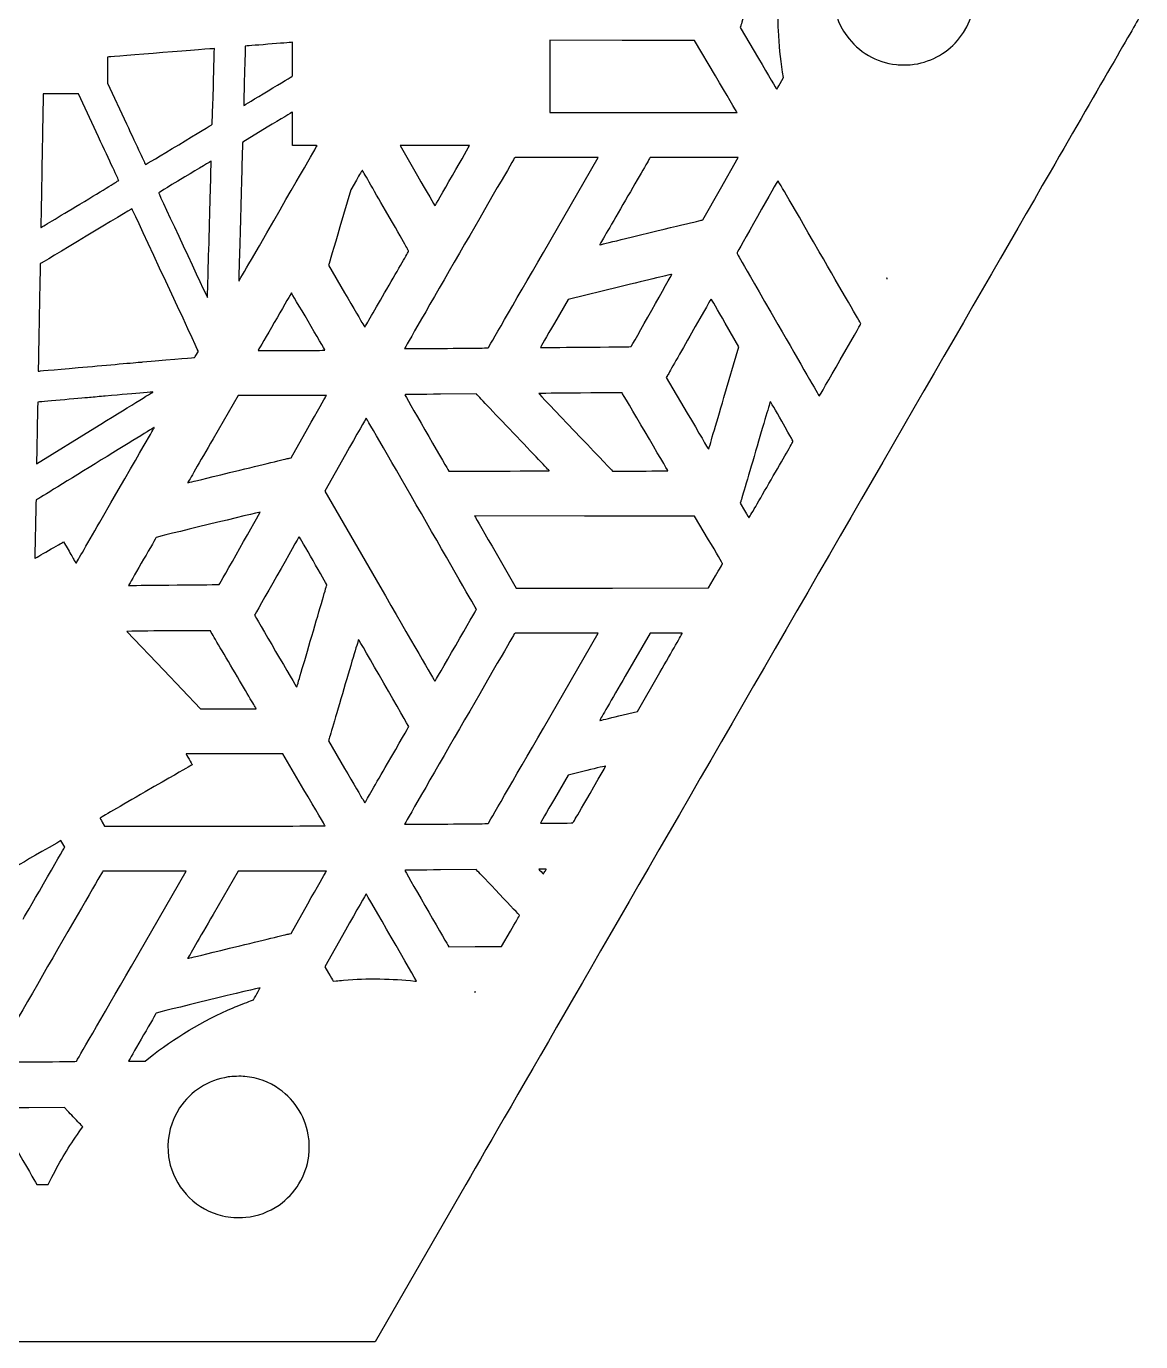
# Model space of a CAD drawing. Extents: x 18 to 192, y 74 to 223.
# Drawn here: x 128.6 to 191.6, y 73.5 to 147.9 of the extents above; entities that cross this region are included whole.
import ezdxf

# ---------------------------------------------------------------- set-up
doc = ezdxf.new("R2010")
doc.units = 0
doc.layers.add('Layer_1', color=7, linetype='CONTINUOUS')

msp = doc.modelspace()

# ---------------------------------------------------------------- linework, layer by layer
at = {"layer": 'Layer_1', "color": 7}
for points in [[(168.94893, 147.85717), (168.92723, 147.79947), (169.95447, 146.05446)], [(143.62803, 146.0126), (143.62803, 146.96439), (143.55393, 146.95639)], [(167.52837, 145.07147), (166.352, 147.06819), (162.25726, 147.07219), (158.16252, 147.07619), (158.16252, 145.03711), (158.16252, 142.99803), (163.45455, 142.99803), (168.74657, 142.99803), (168.72567, 143.03594)], [(133.24583, 146.13629), (133.15763, 146.12729), (133.15763, 145.3942), (133.15763, 144.66111), (134.232, 142.35474)], [(171.18449, 144.63815), (171.37242, 144.96563), (171.32262, 145.28313)], [(132.65964, 141.61079), (131.52795, 144.04143), (130.5311, 144.04143), (129.53426, 144.04143), (129.52526, 143.68512)], [(142.23811, 144.21773), (142.23813, 144.21742)], [(142.19401, 142.16141), (140.80676, 141.32646), (140.79976, 141.26926)], [(144.32102, 141.13454), (143.62807, 141.13454), (143.62807, 142.07444)], [(137.18636, 141.17654), (137.18635, 141.17683)], [(151.66018, 141.13111), (149.69703, 141.12711), (150.68029, 139.4235)], [(157.79997, 135.08786), (160.89613, 140.45008), (158.54562, 140.45408)], [(166.75408, 136.91055), (166.81548, 136.92245), (167.81396, 138.6863), (168.81244, 140.45016), (166.32808, 140.45416)], [(147.23319, 139.17633), (146.90922, 138.61569), (146.29938, 136.54135)], [(152.65846, 139.43183), (152.65846, 139.4322)], [(131.5999, 137.81653), (131.60012, 137.81653)], [(162.19467, 135.8092), (162.19465, 135.80845)], [(141.30044, 134.69277), (141.30069, 134.6928)], [(145.66857, 134.41331), (145.64757, 134.35961), (146.55881, 132.8117)], [(162.12871, 133.14247), (159.20163, 132.43228), (158.42102, 131.08037)], [(177.24043, 133.63064), (177.24053, 133.63094)], [(168.0044, 126.88267), (168.84762, 129.75443), (168.07495, 131.09484)], [(141.72578, 129.63137), (141.67908, 129.54927), (143.5723, 129.54927)], [(153.54592, 129.67485), (153.54592, 129.67466)], [(132.0357, 128.62541), (132.03579, 128.62498)], [(129.24946, 128.50017), (129.24878, 128.37538), (129.31578, 128.38438)], [(164.81149, 128.12282), (164.75059, 128.01254), (165.9319, 126.00467)], [(135.73499, 127.20147), (135.73553, 127.2015)], [(145.48803, 126.92713), (145.53473, 127.00933), (143.0412, 127.00533), (140.54766, 127.00133), (139.13775, 124.56011)], [(154.03255, 127.06096), (154.00675, 127.09126), (151.9916, 127.07316)], [(129.15853, 123.51454), (129.14953, 123.14519), (132.44357, 125.17231)], [(143.45934, 123.46621), (143.53754, 123.48231), (144.48943, 125.1636)], [(146.61433, 123.66029), (145.44953, 121.60248), (148.55661, 116.22058)], [(140.65061, 122.78687), (140.65063, 122.78776)], [(152.40086, 122.81507), (152.44956, 122.73397), (155.2931, 122.73397)], [(158.13194, 122.74737), (158.13194, 122.74723)], [(161.64837, 122.80074), (161.71637, 122.73374), (163.27671, 122.73374)], [(164.83703, 122.74694), (164.83707, 122.74704)], [(168.94902, 120.9757), (168.92732, 120.9182), (169.17171, 120.50081)], [(167.13965, 118.84833), (166.35189, 120.18651), (160.13231, 120.19051), (153.91272, 120.19451), (153.95572, 120.12041)], [(130.64398, 118.7039), (130.68598, 118.7256), (130.93627, 118.29189)], [(155.13164, 118.08188), (156.26458, 116.11745), (161.70196, 116.12045), (167.13933, 116.12345), (167.53337, 116.80447)], [(134.40014, 116.35184), (134.35434, 116.27074), (134.54972, 116.27074)], [(134.54631, 113.67671), (134.26283, 113.66771), (136.34438, 111.48402), (138.42594, 109.30032), (139.99805, 109.30032), (141.57015, 109.30032), (141.54236, 109.34572)], [(157.80005, 108.20645), (160.8963, 113.56867), (158.54571, 113.57267)], [(164.74403, 113.57212), (163.83042, 113.56812), (162.42827, 111.14101)], [(162.07432, 108.89785), (163.11451, 109.14995), (164.38149, 111.34414)], [(162.0743, 108.89757), (162.07432, 108.89785)], [(145.67327, 107.54545), (145.64787, 107.47735), (146.55895, 105.92973)], [(144.2655, 104.72084), (143.06896, 106.75284), (140.3358, 106.75684)], [(160.25911, 105.80754), (159.20187, 105.55079), (158.42114, 104.19872)], [(147.58962, 104.1796), (147.70922, 103.97709), (147.74842, 104.04559)], [(132.86438, 102.89055), (132.99238, 102.6683), (139.22745, 102.6683)], [(145.46229, 102.6789), (145.46229, 102.67825)], [(159.45369, 102.84505), (159.45369, 102.84488)], [(130.71988, 101.43411), (130.74448, 101.48091), (130.63832, 101.66391), (130.53217, 101.84692), (130.2958, 101.71055)], [(134.51714, 94.75839), (137.61348, 100.12061), (135.26262, 100.12461)], [(145.48804, 100.04551), (145.53474, 100.12771), (143.04128, 100.12371), (140.5478, 100.11971), (139.13786, 97.67848)], [(154.10558, 100.10123), (154.00678, 100.20755), (151.9915, 100.19025)], [(157.88595, 100.09311), (157.88602, 100.09335)], [(143.45935, 96.58458), (143.53755, 96.60068), (144.48944, 98.28197)], [(146.61437, 96.77813), (145.44943, 94.72003), (145.6623, 94.35102)], [(152.40093, 95.9332), (152.44963, 95.852), (153.9454, 95.856), (155.44118, 95.86), (155.9432, 96.72702)], [(140.65061, 95.90517), (140.65064, 95.90612)], [(145.90109, 93.93898), (145.92699, 93.89598), (146.0934, 93.91388)], [(146.50675, 93.95328), (146.50675, 93.95357)], [(129.58043, 89.34886), (129.58043, 89.34808)], [(134.40013, 89.47021), (134.35443, 89.38911), (134.82498, 89.38926), (135.29552, 89.38942), (135.50013, 89.55313), (135.50007, 89.55312)], [(130.80447, 86.68479), (130.73027, 86.76699), (128.70899, 86.74979)], [(129.08937, 82.54876), (129.16587, 82.41823), (129.4885, 82.41823), (129.81113, 82.41823), (130.02185, 82.83094)], [(153.41935, 82.41423), (148.29179, 73.52829), (105.00557, 73.52772), (61.719345, 73.52716), (56.577075, 82.4348), (56.577075, 82.43581)]]:
    msp.add_lwpolyline(points, dxfattribs=at)
for points in [[(178.76495, 145.71921)], [(171.18451, 144.63814)], [(138.92284, 136.3981)], [(148.95279, 133.01357)], [(145.45748, 129.57017)], [(160.4344, 129.7345)], [(174.58126, 129.01153)], [(168.00442, 126.88262)], [(170.67004, 122.23588)], [(132.88257, 120.1089)], [(137.10828, 116.29224)], [(144.71463, 113.40526)], [(152.84704, 112.87699)], [(148.98869, 106.19444)], [(153.55281, 102.79304)], [(129.54514, 99.39584)], [(153.96252, 93.29085)], [(140.97526, 80.55693)]]:
    msp.add_lwpolyline(points, close=True, dxfattribs=at)
for points in [[(181.32799, 147.2093), (182.58827, 148.82184), (182.43313, 151.12005), (180.96819, 152.53914)], [(169.79722, 150.72943), (169.34262, 149.18141), (168.9609, 147.8889), (168.94893, 147.85717)], [(171.08691, 147.63263), (171.06841, 148.03258), (171.07791, 149.36489), (171.10131, 149.70697)], [(174.19033, 149.67169), (174.19133, 148.80714), (174.44726, 148.01827), (174.95179, 147.32219)], [(191.56352, 148.50144), (191.56352, 148.49544), (189.25768, 144.49625), (186.43943, 139.61526)], [(171.32262, 145.28313), (171.197, 146.08461), (171.12559, 146.79636), (171.08691, 147.63263)], [(174.95179, 147.32219), (175.60581, 146.41987), (176.61028, 145.83779), (177.75266, 145.69911)], [(178.76495, 145.71917), (179.80325, 145.88388), (180.69923, 146.40481), (181.32799, 147.2093)], [(139.20493, 146.60618), (139.20193, 146.60918), (133.43165, 146.15462), (133.24583, 146.13629)], [(139.14813, 144.4671), (139.18113, 145.6416), (139.20673, 146.60418), (139.20493, 146.60618)], [(140.95256, 146.74643), (140.95056, 146.74343), (140.86136, 143.51127), (140.86186, 143.4446)], [(142.21708, 146.84854), (141.52255, 146.79374), (140.95352, 146.74783), (140.95256, 146.74643)], [(143.55393, 146.95639), (143.51313, 146.95139), (142.9116, 146.90329), (142.21708, 146.84854)], [(143.61043, 145.04642), (143.62423, 145.05772), (143.62803, 145.26825), (143.62803, 146.0126)], [(169.95447, 146.05446), (170.51947, 145.09471), (170.98508, 144.30973), (170.98916, 144.31006)], [(177.75266, 145.69911), (177.98181, 145.67131), (178.53188, 145.68221), (178.76495, 145.71921)], [(142.23813, 144.21742), (142.98319, 144.66546), (143.60073, 145.03851), (143.61043, 145.04642)], [(168.72567, 143.03594), (168.71417, 143.05724), (168.17538, 143.97327), (167.52837, 145.07147)], [(139.06853, 142.3138), (139.08443, 142.3284), (139.09913, 142.72445), (139.14813, 144.4671)], [(170.98916, 144.31006), (170.99316, 144.31038), (171.08116, 144.45803), (171.18451, 144.63814)], [(129.52526, 143.68512), (129.52026, 143.48915), (129.49126, 141.90959), (129.46096, 140.17498)], [(140.87286, 143.397), (140.87886, 143.4), (141.49304, 143.76969), (142.23811, 144.21773)], [(140.86186, 143.4446), (140.86209, 143.415), (140.86686, 143.3936), (140.87286, 143.397)], [(143.60467, 143.00535), (143.59177, 143.00035), (142.95699, 142.62063), (142.19401, 142.16141)], [(143.62807, 142.07444), (143.62807, 142.94438), (143.62607, 143.01367), (143.60467, 143.00535)], [(134.232, 142.35474), (134.82291, 141.08624), (135.31027, 140.05041), (135.31503, 140.0529)], [(137.18635, 141.17683), (138.21081, 141.79234), (139.0578, 142.30397), (139.06853, 142.3138)], [(133.7955, 139.16061), (133.7935, 139.17141), (133.28207, 140.27394), (132.65964, 141.61079)], [(140.79976, 141.26926), (140.79576, 141.23786), (140.74806, 139.55792), (140.69313, 137.53616)], [(135.31503, 140.0529), (135.32003, 140.0549), (136.16188, 140.56103), (137.18636, 141.17654)], [(141.30069, 134.6928), (143.7643, 138.95715), (145.00078, 141.10012), (145.00693, 141.11614)], [(145.00693, 141.11614), (145.01293, 141.13104), (144.88437, 141.13454), (144.32102, 141.13454)], [(153.62887, 141.12911), (153.62587, 141.13211), (152.73992, 141.13311), (151.66018, 141.13111)], [(152.65846, 139.4322), (153.19522, 140.36246), (153.6319, 141.12607), (153.62887, 141.12911)], [(129.46096, 140.17498), (129.43066, 138.44037), (129.40246, 136.90209), (129.39836, 136.75657)], [(139.02261, 140.24138), (139.01861, 140.24538), (138.34795, 139.84698), (137.53215, 139.35614)], [(138.92281, 136.3981), (138.98161, 138.50795), (139.02654, 140.23742), (139.02261, 140.24138)], [(156.17856, 140.43998), (156.16066, 140.42078), (149.94985, 129.66375), (149.94985, 129.65185)], [(158.54562, 140.45408), (156.67678, 140.45708), (156.19172, 140.45408), (156.17856, 140.43998)], [(163.83282, 140.44716), (163.82682, 140.44116), (163.19916, 139.35755), (162.438, 138.03913)], [(166.32808, 140.45416), (164.96168, 140.45616), (163.83881, 140.45316), (163.83282, 140.44716)], [(131.60012, 137.81653), (133.0232, 138.67348), (133.79821, 139.14797), (133.7955, 139.16061)], [(137.53215, 139.35614), (136.35693, 138.64907), (136.05067, 138.45899), (136.05755, 138.44092)], [(147.56729, 139.72666), (147.56129, 139.73266), (147.41137, 139.48468), (147.23319, 139.17633)], [(148.88515, 137.45152), (148.1659, 138.69718), (147.57286, 139.72099), (147.56729, 139.72666)], [(150.68029, 139.4235), (151.22108, 138.48651), (151.66782, 137.72451), (151.67304, 137.73017)], [(151.67304, 137.73017), (151.67804, 137.73617), (152.1217, 138.50157), (152.65846, 139.43183)], [(186.43943, 139.61526), (177.28594, 123.76204), (158.6748, 91.5218), (153.41935, 82.41423)], [(171.05227, 139.14153), (171.04327, 139.13153), (170.52622, 138.22197), (169.90323, 137.11989)], [(173.39619, 135.12914), (171.58904, 138.25822), (171.06494, 139.1554), (171.05227, 139.14153)], [(136.05755, 138.44092), (136.09565, 138.34072), (138.80993, 132.53203), (138.81252, 132.54507)], [(134.54022, 137.55025), (134.53222, 137.55025), (129.37581, 134.45054), (129.363, 134.43773)], [(129.39536, 136.49198), (129.39836, 136.49198), (130.39014, 137.08803), (131.5999, 137.81653)], [(134.58152, 137.48325), (134.56362, 137.52015), (134.54502, 137.55025), (134.54022, 137.55025)], [(140.69313, 137.53616), (140.63813, 135.51439), (140.58935, 133.76814), (140.58464, 133.6556)], [(162.438, 138.03913), (161.67684, 136.72072), (161.03787, 135.61435), (161.01806, 135.58055)], [(138.28454, 129.53317), (138.27054, 129.56907), (134.64781, 137.34684), (134.58152, 137.48325)], [(150.1797, 135.15141), (150.1914, 135.18271), (150.04676, 135.43974), (148.88515, 137.45152)], [(162.19465, 135.80845), (165.31372, 136.56512), (166.6978, 136.89968), (166.75408, 136.91055)], [(169.90323, 137.11989), (169.28022, 136.01781), (168.76103, 135.0997), (168.74946, 135.07964)], [(129.39836, 136.75657), (129.39436, 136.61105), (129.39336, 136.49198), (129.39536, 136.49198)], [(138.81252, 132.54507), (138.81452, 132.55407), (138.86402, 134.28825), (138.92284, 136.3981)], [(146.29938, 136.54135), (145.96396, 135.40047), (145.6801, 134.44285), (145.66857, 134.41331)], [(161.01806, 135.58055), (160.99826, 135.54675), (160.98576, 135.51905), (160.99036, 135.51905)], [(160.99036, 135.51905), (160.99536, 135.51905), (161.53686, 135.64961), (162.19467, 135.8092)], [(140.58364, 133.45804), (140.58764, 133.46204), (140.91036, 134.01755), (141.30044, 134.69277)], [(148.95283, 133.01357), (149.62036, 134.16998), (150.17245, 135.132), (150.1797, 135.15141)], [(154.6917, 129.70496), (154.6987, 129.71636), (156.09708, 132.13864), (157.79997, 135.08786)], [(168.74946, 135.07964), (168.72886, 135.04384), (168.77476, 134.96287), (171.05317, 131.01564)], [(175.7364, 131.06692), (175.7294, 131.08452), (174.67637, 132.9125), (173.39619, 135.12914)], [(129.363, 134.43773), (129.358, 134.43273), (129.25159, 128.8877), (129.24946, 128.50017)], [(165.06523, 133.84941), (165.06023, 133.85141), (163.73861, 133.53307), (162.12871, 133.14247)], [(162.7581, 129.76636), (162.7849, 129.79206), (165.07555, 133.84588), (165.06523, 133.84941)], [(140.58464, 133.6556), (140.57964, 133.54306), (140.57964, 133.45416), (140.58364, 133.45804)], [(177.21953, 133.64154), (177.19563, 133.64154), (177.19473, 133.63954), (177.20733, 133.60624)], [(177.20733, 133.60624), (177.21433, 133.58744), (177.21873, 133.58654), (177.22833, 133.60124)], [(177.24053, 133.63094), (177.24053, 133.63694), (177.23153, 133.64154), (177.21953, 133.64154)], [(177.22833, 133.60124), (177.23533, 133.61154), (177.24033, 133.62484), (177.24043, 133.63064)], [(143.55751, 132.79433), (143.55251, 132.79432), (142.00881, 130.12924), (141.72578, 129.63137)], [(145.4575, 129.57021), (145.4436, 129.60631), (143.56494, 132.79433), (143.55751, 132.79433)], [(146.55881, 132.8117), (147.05999, 131.96035), (147.524, 131.17241), (147.58994, 131.06071)], [(147.72447, 130.88432), (147.73247, 130.89902), (148.28526, 131.85717), (148.95279, 133.01357)], [(167.28677, 132.45238), (167.27517, 132.46518), (166.97094, 131.93919), (166.07179, 130.35131)], [(168.07495, 131.09484), (167.64999, 131.83207), (167.29531, 132.44296), (167.28677, 132.45238)], [(147.58994, 131.06071), (147.69299, 130.88616), (147.71189, 130.86138), (147.72447, 130.88432)], [(158.42102, 131.08037), (157.99168, 130.33682), (157.6404, 129.7224), (157.6404, 129.715)], [(171.05317, 131.01564), (172.33179, 128.8005), (173.38101, 126.98279), (173.38476, 126.9763)], [(174.58126, 129.01153), (175.57684, 130.73665), (175.74713, 131.03967), (175.7364, 131.06692)], [(166.07179, 130.35131), (165.4121, 129.1863), (164.84496, 128.18348), (164.81149, 128.12282)], [(138.20134, 129.32518), (138.28794, 129.47639), (138.29744, 129.50014), (138.28454, 129.53317)], [(143.5723, 129.54927), (145.24062, 129.54927), (145.46456, 129.55127), (145.45748, 129.57017)], [(149.94985, 129.65185), (149.94985, 129.64785), (150.50389, 129.64885), (151.18104, 129.65485)], [(151.18104, 129.65485), (151.8582, 129.66085), (152.9224, 129.66955), (153.54592, 129.67485)], [(153.54592, 129.67466), (154.51979, 129.68266), (154.68131, 129.68726), (154.6917, 129.70496)], [(157.6404, 129.715), (157.6404, 129.707), (157.7329, 129.7048), (157.88382, 129.71)], [(157.88382, 129.71), (158.0177, 129.715), (159.16546, 129.7257), (160.4344, 129.7345)], [(160.4344, 129.73446), (162.09994, 129.74606), (162.74617, 129.75486), (162.7581, 129.76636)], [(129.31578, 128.38438), (129.35268, 128.38938), (130.57661, 128.49754), (132.0357, 128.62541)], [(132.03579, 128.62498), (133.49488, 128.75285), (134.90458, 128.87646), (135.16846, 128.89967)], [(135.16846, 128.89967), (137.16265, 129.07506), (138.06885, 129.15419), (138.08488, 129.15432)], [(138.08488, 129.15432), (138.09518, 129.15446), (138.14758, 129.23132), (138.20134, 129.32518)], [(173.40256, 126.9763), (173.40856, 126.9823), (173.93901, 127.89865), (174.58126, 129.01153)], [(132.44357, 125.17231), (134.2553, 126.28723), (135.73644, 127.20035), (135.73499, 127.20147)], [(135.19668, 127.1562), (134.67083, 127.1098), (133.99282, 127.05021), (133.03768, 126.96635)], [(135.73553, 127.2015), (135.73453, 127.2025), (135.4916, 127.1823), (135.19668, 127.1562)], [(159.89113, 127.13998), (158.60278, 127.12878), (157.54654, 127.11748), (157.54393, 127.11498)], [(162.24977, 127.14498), (162.23797, 127.15628), (161.59393, 127.15498), (159.89113, 127.13998)], [(164.83707, 122.74704), (164.83707, 122.76354), (162.27197, 127.12371), (162.24977, 127.14498)], [(129.22433, 126.62279), (129.21933, 126.61779), (129.20443, 125.9995), (129.19113, 125.2488)], [(130.48643, 126.74196), (129.79727, 126.68136), (129.22933, 126.62778), (129.22433, 126.62279)], [(132.14868, 126.88815), (131.92361, 126.86825), (131.1756, 126.80255), (130.48643, 126.74196)], [(133.03768, 126.96635), (132.7738, 126.94315), (132.37375, 126.90795), (132.14868, 126.88815)], [(144.48943, 125.1636), (145.01298, 126.08831), (145.46234, 126.8819), (145.48803, 126.92713)], [(149.96885, 127.04746), (149.96285, 127.04146), (152.18013, 123.18312), (152.40086, 122.81507)], [(151.9916, 127.07316), (150.88326, 127.06316), (149.97303, 127.05166), (149.96885, 127.04746)], [(156.09278, 124.89564), (154.97382, 126.06992), (154.04672, 127.04431), (154.03255, 127.06096)], [(157.54393, 127.11498), (157.53893, 127.11098), (161.50942, 122.9376), (161.64837, 122.80074)], [(167.15195, 123.98493), (167.15695, 123.99923), (167.54064, 125.30316), (168.00442, 126.88262)], [(170.62679, 126.66525), (170.62479, 126.66325), (170.25193, 125.39589), (169.79731, 123.84785)], [(171.27704, 125.54643), (170.92099, 126.16331), (170.62838, 126.66678), (170.62679, 126.66525)], [(173.38476, 126.9763), (173.38876, 126.9703), (173.39656, 126.9703), (173.40256, 126.9763)], [(147.78259, 125.72158), (147.78059, 125.71958), (147.25497, 124.79209), (146.61433, 123.66029)], [(154.01623, 114.90963), (154.02023, 114.92323), (147.79031, 125.72935), (147.78259, 125.72158)], [(165.9319, 126.00467), (166.58164, 124.90034), (167.11985, 123.98831), (167.12795, 123.97793)], [(129.19113, 125.2488), (129.17793, 124.49809), (129.16323, 123.71768), (129.15853, 123.51454)], [(135.8087, 125.19444), (135.8057, 125.19644), (134.30486, 124.27604), (132.47324, 123.14837)], [(132.88257, 120.10892), (135.54638, 124.72503), (135.814, 125.19015), (135.8087, 125.19444)], [(158.13194, 122.74723), (158.12894, 122.75423), (157.21173, 123.72137), (156.09278, 124.89564)], [(171.90866, 124.39026), (171.92306, 124.42186), (171.86826, 124.52206), (171.27704, 125.54643)], [(139.13775, 124.56011), (138.36229, 123.21744), (137.72212, 122.10864), (137.71514, 122.09611)], [(170.67005, 122.23585), (171.34263, 123.40176), (171.90001, 124.37125), (171.90866, 124.39026)], [(140.65063, 122.78776), (142.1524, 123.15207), (143.41632, 123.45737), (143.45934, 123.46621)], [(167.12795, 123.97793), (167.13985, 123.96263), (167.14445, 123.96403), (167.15195, 123.98493)], [(169.79731, 123.84785), (169.34268, 122.2998), (168.96094, 121.00733), (168.94902, 120.9757)], [(132.47324, 123.14837), (130.64161, 122.02069), (129.13666, 121.09562), (129.1289, 121.09267)], [(137.71514, 122.09611), (137.69954, 122.06821), (137.31565, 121.97786), (140.65061, 122.78687)], [(155.2931, 122.73397), (157.07703, 122.73397), (158.13489, 122.73897), (158.13194, 122.74737)], [(163.27671, 122.73374), (164.23471, 122.73374), (164.83703, 122.73874), (164.83703, 122.74694)], [(169.43165, 120.09973), (169.44065, 120.10873), (169.99747, 121.06996), (170.67004, 122.23588)], [(129.1289, 121.09267), (129.117, 121.08767), (129.0474, 117.8126), (129.0589, 117.79753)], [(169.17171, 120.50081), (169.35238, 120.19228), (169.42017, 120.08768), (169.43165, 120.09973)], [(131.39934, 117.53748), (131.40634, 117.55088), (132.07417, 118.70802), (132.88257, 120.1089)], [(141.79162, 120.41077), (141.78362, 120.41677), (135.93202, 118.99433), (135.92145, 118.98327)], [(139.48159, 116.3239), (139.49939, 116.342), (141.79688, 120.40675), (141.79162, 120.41077)], [(153.95572, 120.12041), (153.97932, 120.07961), (154.50853, 119.16232), (155.13164, 118.08188)], [(135.92145, 118.98327), (135.91345, 118.97427), (134.53218, 116.58594), (134.40014, 116.35184)], [(143.99653, 119.02222), (143.98753, 119.022), (141.4892, 114.61242), (141.48072, 114.58223)], [(145.56129, 116.30713), (145.56129, 116.32973), (144.0094, 119.02252), (143.99653, 119.02222)], [(129.0589, 117.79753), (129.0609, 117.79553), (129.40858, 117.99329), (129.83204, 118.23773)], [(129.83204, 118.23773), (130.2555, 118.48217), (130.62087, 118.69195), (130.64398, 118.7039)], [(130.93627, 118.29189), (131.07393, 118.05335), (131.23142, 117.78054), (131.28625, 117.68565)], [(167.9274, 117.49828), (167.9274, 117.50528), (167.57292, 118.11233), (167.13965, 118.84833)], [(131.28625, 117.68565), (131.36745, 117.54502), (131.38841, 117.51763), (131.39934, 117.53748)], [(167.53337, 116.80447), (167.75008, 117.17955), (167.9274, 117.49176), (167.9274, 117.49828)], [(134.54972, 116.27074), (134.65718, 116.27074), (135.80852, 116.28074), (137.10828, 116.29224)], [(137.10831, 116.2922), (138.40806, 116.304), (139.47604, 116.3182), (139.48159, 116.3239)], [(144.71463, 113.40526), (145.18029, 114.9906), (145.56129, 116.29644), (145.56129, 116.30713)], [(148.55661, 116.22058), (150.2655, 113.26053), (151.66792, 110.84327), (151.6731, 110.84889)], [(141.48072, 114.58223), (141.47672, 114.56673), (143.85546, 110.51032), (143.86393, 110.5188)], [(152.84704, 112.87699), (153.48752, 113.98683), (154.01365, 114.90151), (154.01623, 114.90963)], [(138.97189, 113.70701), (138.96019, 113.71941), (135.01572, 113.69251), (134.54631, 113.67671)], [(140.24866, 111.54353), (139.5524, 112.7271), (138.97786, 113.70066), (138.97189, 113.70701)], [(143.86393, 110.5188), (143.86593, 110.5208), (144.24896, 111.81992), (144.71463, 113.40526)], [(147.35547, 113.21196), (147.34947, 113.21796), (146.97481, 111.96039), (146.52199, 110.41797)], [(150.18975, 108.29209), (150.18975, 108.30809), (147.378, 113.1889), (147.35547, 113.21196)], [(156.1786, 113.55857), (156.1608, 113.53947), (149.94986, 102.78214), (149.94986, 102.77034)], [(158.54571, 113.57267), (156.67679, 113.57567), (156.19173, 113.57267), (156.1786, 113.55857)], [(164.38149, 111.34414), (165.07831, 112.55094), (165.65053, 113.54674), (165.65306, 113.55702)], [(165.65306, 113.55702), (165.65706, 113.57242), (165.49661, 113.57502), (164.74403, 113.57212)], [(151.6731, 110.84889), (151.6781, 110.85489), (152.20656, 111.76715), (152.84704, 112.87699)], [(141.54236, 109.34572), (141.52706, 109.37092), (140.94491, 110.35996), (140.24866, 111.54353)], [(162.42827, 111.14101), (161.6571, 109.8061), (161.01619, 108.69553), (161.00404, 108.67308)], [(146.52199, 110.41797), (146.06917, 108.87554), (145.68725, 107.58291), (145.67327, 107.54545)], [(161.00404, 108.67308), (160.98324, 108.63458), (160.98344, 108.63268), (161.00804, 108.63888)], [(161.00804, 108.63888), (161.02244, 108.64288), (161.50221, 108.75891), (162.0743, 108.89757)], [(148.98865, 106.19439), (149.64925, 107.33861), (150.18975, 108.28257), (150.18975, 108.29209)], [(154.69154, 102.82324), (154.69854, 102.83474), (156.09712, 105.25723), (157.80005, 108.20645)], [(140.3358, 106.75684), (138.83256, 106.75884), (137.60264, 106.75698), (137.60264, 106.75284)], [(137.60264, 106.75284), (137.60264, 106.74884), (137.67884, 106.6131), (137.77197, 106.4518)], [(137.77197, 106.4518), (137.86507, 106.2905), (137.9413, 106.15173), (137.9413, 106.14342)], [(137.9413, 106.14342), (137.9413, 106.12432), (138.23678, 106.29691), (135.29547, 104.59846)], [(146.55895, 105.92973), (147.06004, 105.07854), (147.52385, 104.29098), (147.58962, 104.1796)], [(147.74842, 104.04559), (147.76992, 104.08329), (148.32808, 105.05023), (148.98869, 106.19444)], [(159.45369, 102.84488), (159.48019, 102.85088), (159.62152, 103.09309), (161.17361, 105.78863)], [(161.32178, 106.05982), (161.31878, 106.06182), (160.8406, 105.94875), (160.25911, 105.80754)], [(161.17361, 105.78863), (161.25811, 105.93533), (161.32476, 106.05736), (161.32178, 106.05982)], [(135.29547, 104.59846), (133.89847, 103.79176), (132.75118, 103.12748), (132.74593, 103.12227)], [(145.46229, 102.67825), (145.46215, 102.68425), (144.9236, 103.60324), (144.2655, 104.72084)], [(158.42114, 104.19872), (157.99174, 103.45508), (157.64041, 102.84278), (157.64041, 102.83805)], [(132.74593, 103.12227), (132.74093, 103.11727), (132.79403, 103.01279), (132.86438, 102.89055)], [(139.22745, 102.6683), (142.65674, 102.6683), (145.46242, 102.6733), (145.46229, 102.6789)], [(149.94986, 102.77034), (149.94986, 102.76634), (150.50707, 102.76834), (151.18811, 102.77334)], [(151.18811, 102.77334), (151.86915, 102.77934), (152.93326, 102.78794), (153.55281, 102.79304)], [(153.55281, 102.79294), (154.52824, 102.80094), (154.68091, 102.80504), (154.69154, 102.82324)], [(157.64041, 102.83805), (157.64041, 102.82805), (159.41114, 102.83505), (159.45369, 102.84505)], [(130.2958, 101.71055), (127.8822, 100.31808), (127.00515, 99.80869), (127.00515, 99.79932)], [(129.54519, 99.39588), (130.17771, 100.49114), (130.70633, 101.40834), (130.71988, 101.43411)], [(132.89545, 100.11051), (132.88065, 100.09451), (126.6804, 89.35994), (126.66856, 89.32986)], [(135.26262, 100.12461), (133.39342, 100.12761), (132.90843, 100.12461), (132.89545, 100.11051)], [(144.48944, 98.28197), (145.01299, 99.20668), (145.46235, 100.00027), (145.48804, 100.04551)], [(149.96867, 100.16545), (149.96267, 100.15945), (152.18022, 96.30129), (152.40093, 95.9332)], [(151.9915, 100.19025), (150.88309, 100.18025), (149.97281, 100.16955), (149.96867, 100.16545)], [(155.32619, 98.81739), (154.70918, 99.46502), (154.15991, 100.04275), (154.10558, 100.10123)], [(157.75325, 100.24046), (157.63684, 100.24046), (157.54159, 100.23546), (157.54159, 100.23016)], [(157.54159, 100.23016), (157.54159, 100.22216), (157.7964, 99.95826), (157.80455, 99.95826)], [(157.96492, 100.23446), (157.96492, 100.23746), (157.86972, 100.24046), (157.75325, 100.24046)], [(157.80455, 99.95826), (157.80555, 99.95826), (157.84255, 100.01896), (157.88595, 100.09311)], [(157.88602, 100.09335), (157.92942, 100.16755), (157.96492, 100.23102), (157.96492, 100.23446)], [(128.38803, 97.40441), (128.39203, 97.40441), (128.91261, 98.30058), (129.54514, 99.39584)], [(147.78265, 98.83966), (147.78065, 98.83766), (147.25509, 97.91008), (146.61437, 96.77813)], [(150.6272, 93.91093), (150.6272, 93.92383), (147.78732, 98.84449), (147.78265, 98.83966)], [(156.44662, 97.61736), (156.44739, 97.62976), (155.9432, 98.16975), (155.32619, 98.81739)], [(139.13786, 97.67848), (138.3624, 96.33581), (137.7222, 95.22701), (137.71518, 95.21449)], [(155.9432, 96.72702), (156.2193, 97.20433), (156.44584, 97.60498), (156.44662, 97.61736)], [(137.71518, 95.21449), (137.69958, 95.18659), (137.31539, 95.09619), (140.65061, 95.90517)], [(140.65064, 95.90612), (142.15241, 96.27039), (143.41633, 96.57569), (143.45935, 96.58458)], [(131.41078, 89.37948), (131.41678, 89.38848), (132.81417, 91.80916), (134.51714, 94.75839)], [(145.6623, 94.35102), (145.77938, 94.14806), (145.88684, 93.96265), (145.90109, 93.93898)], [(146.0934, 93.91388), (146.1849, 93.92388), (146.37093, 93.94148), (146.50675, 93.95328)], [(146.50675, 93.95357), (147.23229, 94.01677), (147.81632, 94.03767), (148.55991, 94.02697)], [(148.55991, 94.02697), (149.28689, 94.01657), (149.83461, 93.98417), (150.539, 93.90993)], [(150.539, 93.90993), (150.5875, 93.90493), (150.6272, 93.90493), (150.6272, 93.91093)], [(141.79168, 93.52896), (141.78268, 93.53496), (135.93195, 92.11261), (135.92152, 92.10163)], [(141.40812, 92.85183), (141.42912, 92.87153), (141.79859, 93.52384), (141.79168, 93.52896)], [(153.94332, 93.31205), (153.92482, 93.31205), (153.91862, 93.30505), (153.92412, 93.29085)], [(153.92412, 93.29085), (153.92812, 93.27925), (153.93722, 93.26965), (153.94332, 93.26965)], [(153.96252, 93.29085), (153.96752, 93.30515), (153.9618, 93.31205), (153.94332, 93.31205)], [(153.94332, 93.26965), (153.94932, 93.26965), (153.95802, 93.27965), (153.96252, 93.29085)], [(135.50007, 89.55312), (136.93415, 90.70055), (138.55424, 91.6669), (140.26964, 92.39808)], [(140.26964, 92.39808), (140.53186, 92.50986), (141.0202, 92.70293), (141.2433, 92.78303)], [(141.2433, 92.78303), (141.3248, 92.81233), (141.39896, 92.84323), (141.40812, 92.85183)], [(135.92152, 92.10163), (135.91352, 92.09263), (134.52973, 89.70001), (134.40013, 89.47021)], [(127.21183, 89.32586), (127.51339, 89.33086), (128.57926, 89.34086), (129.58043, 89.34886)], [(129.58043, 89.34808), (130.95246, 89.35918), (131.40322, 89.36688), (131.41078, 89.37948)], [(139.98568, 88.48663), (138.83806, 88.30249), (137.87759, 87.69007), (137.24053, 86.73626)], [(140.92587, 88.51563), (140.69369, 88.53863), (140.21827, 88.52363), (139.98568, 88.48663)], [(142.86989, 87.80549), (142.30667, 88.2026), (141.64437, 88.44453), (140.92587, 88.51563)], [(144.54735, 85.00058), (144.40162, 86.14579), (143.80214, 87.14821), (142.86989, 87.80549)], [(126.68294, 86.72849), (126.67894, 86.72549), (128.76611, 83.10044), (129.08937, 82.54876)], [(128.70899, 86.74979), (127.59728, 86.74079), (126.68556, 86.73079), (126.68294, 86.72849)], [(131.31965, 86.14054), (131.07712, 86.39468), (130.84529, 86.63959), (130.80447, 86.68479)], [(137.24053, 86.73626), (136.77066, 86.03277), (136.52395, 85.11304), (136.5852, 84.29322)], [(131.76063, 85.67099), (131.76063, 85.67499), (131.56219, 85.88641), (131.31965, 86.14054)], [(131.56854, 85.39198), (131.67419, 85.54132), (131.76063, 85.66687), (131.76063, 85.67099)], [(130.02185, 82.83094), (130.49561, 83.75878), (130.977, 84.5559), (131.56854, 85.39198)], [(144.54035, 84.01641), (144.57085, 84.23438), (144.57475, 84.78473), (144.54735, 85.00058)], [(136.5852, 84.29322), (136.6059, 84.01654), (136.6507, 83.73765), (136.71091, 83.5111)], [(142.85901, 81.25129), (143.78244, 81.89536), (144.38129, 82.88023), (144.54035, 84.01641)], [(136.71091, 83.5111), (137.09127, 82.07996), (138.22158, 80.98121), (139.66293, 80.64153)], [(140.97518, 80.55692), (141.62627, 80.61462), (142.3047, 80.86464), (142.85901, 81.25129)], [(139.66293, 80.64153), (140.09956, 80.53862), (140.48671, 80.51367), (140.97526, 80.55693)]]:
    msp.add_open_spline(points, degree=3, dxfattribs=at)

doc.saveas('drawing.dxf')
